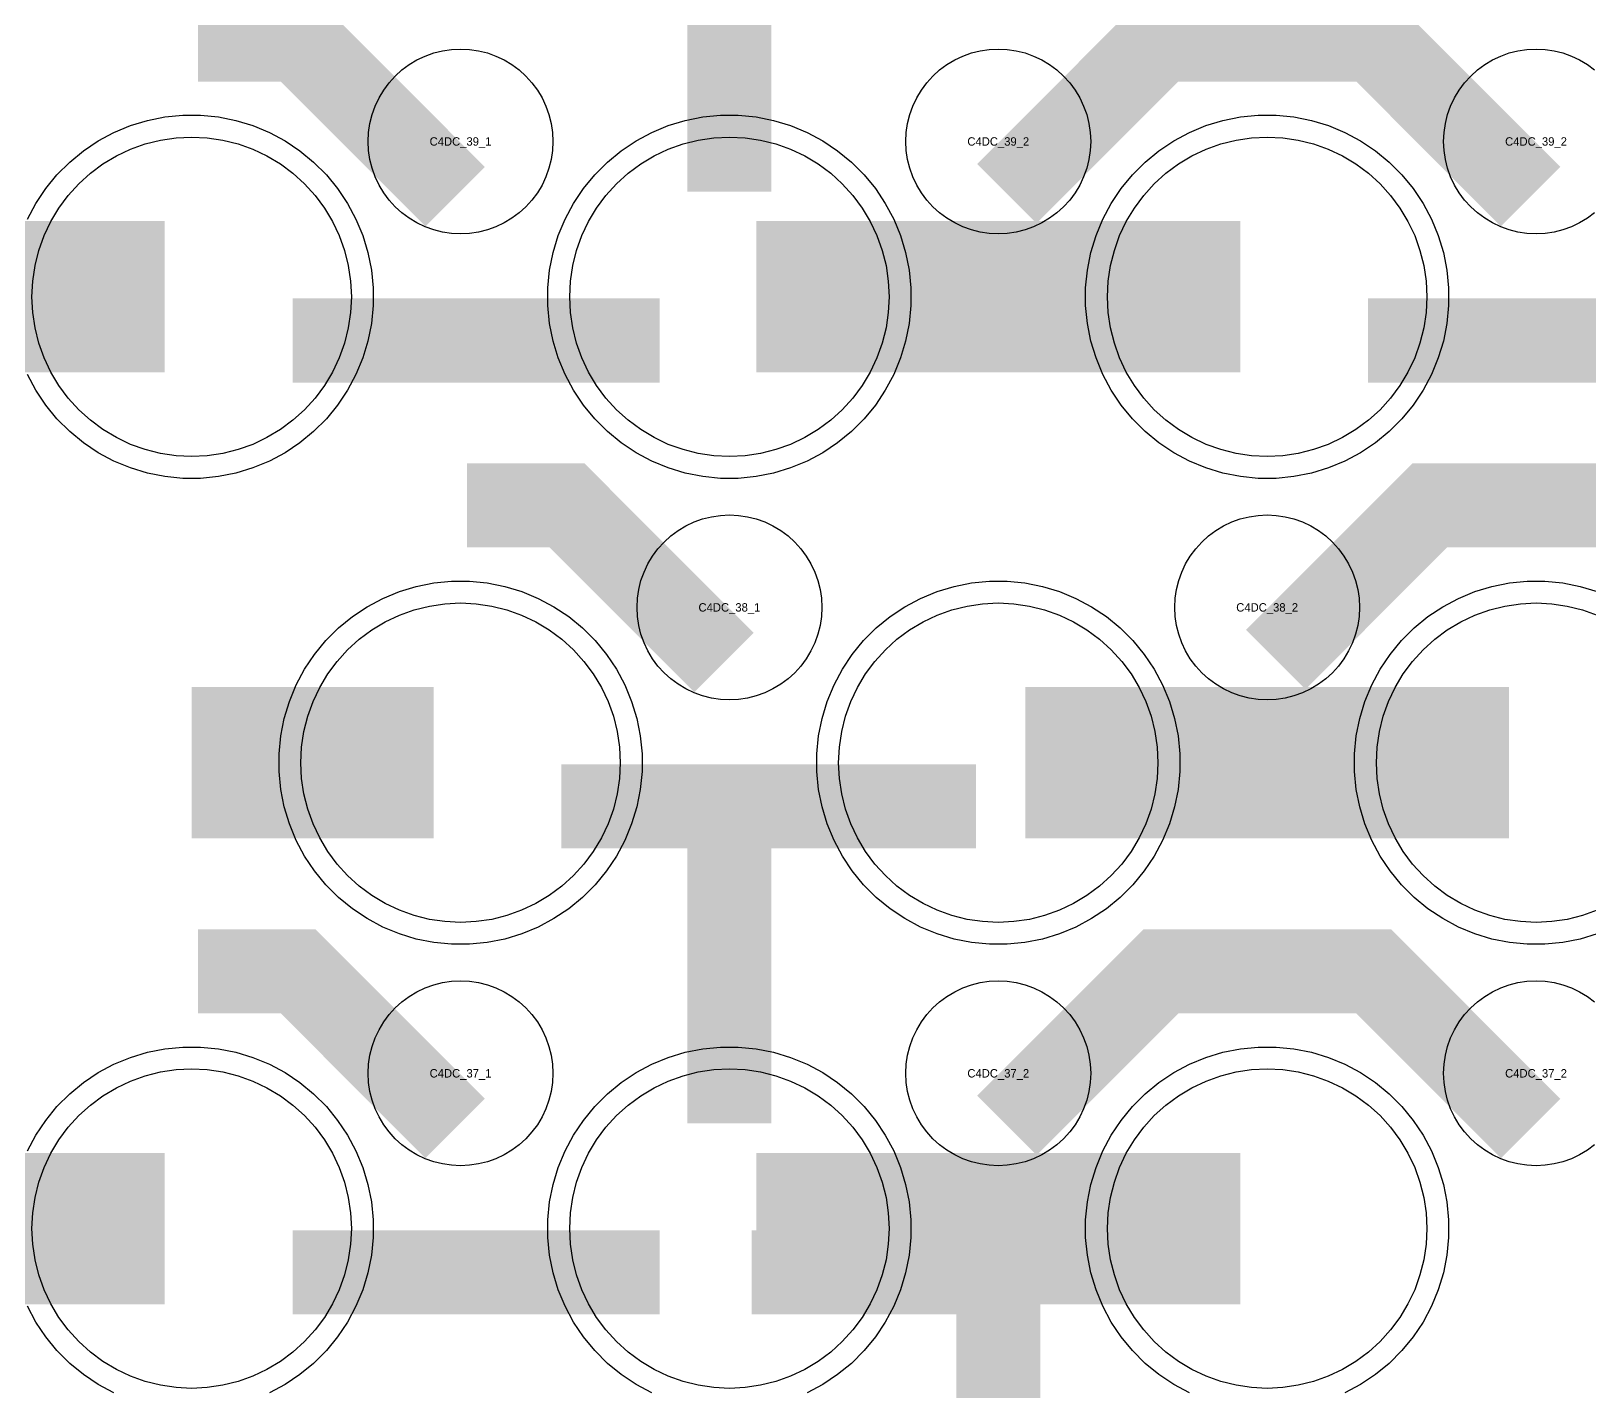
# Model space of a CAD drawing. Extents: x -11880 to 11880, y -14992 to 14992.
# Drawn here: x -11647.8 to -11184, y -9761.2 to -9356.6 of the extents above; entities that cross this region are included whole.
import ezdxf
from ezdxf.enums import TextEntityAlignment as Align

# ---------------------------------------------------------------- set-up
doc = ezdxf.new("R2010")
doc.units = 0
doc.header["$MEASUREMENT"] = 0
for name, color, linetype in [('GDS_775_DT_237', 138, 'CONTINUOUS'), ('RDL1_FS', 34, 'CONTINUOUS'), ('RDL_BS', 160, 'CONTINUOUS')]:
    doc.layers.add(name, color=color, linetype=linetype)

msp = doc.modelspace()

# ---------------------------------------------------------------- linework, layer by layer
at = {"layer": 'RDL1_FS'}
for points in [[(-11600, -9483.074), (-11604.657, -9482.845), (-11609.268, -9482.161), (-11613.791, -9481.029), (-11618.181, -9479.457), (-11622.395, -9477.465), (-11626.395, -9475.067), (-11630.14, -9472.289), (-11633.594, -9469.159), (-11636.724, -9465.705), (-11639.502, -9461.96), (-11641.9, -9457.96), (-11643.892, -9453.746), (-11645.464, -9449.356), (-11646.596, -9444.833), (-11647.28, -9440.222), (-11647.509, -9435.565), (-11647.28, -9430.908), (-11646.596, -9426.297), (-11645.464, -9421.774), (-11643.892, -9417.384), (-11641.9, -9413.17), (-11639.502, -9409.17), (-11636.724, -9405.425), (-11633.594, -9401.971), (-11630.14, -9398.841), (-11626.395, -9396.063), (-11622.395, -9393.665), (-11618.181, -9391.673), (-11613.791, -9390.101), (-11609.268, -9388.969), (-11604.657, -9388.285), (-11600, -9388.056), (-11595.343, -9388.285), (-11590.732, -9388.969), (-11586.209, -9390.101), (-11581.819, -9391.673), (-11577.605, -9393.665), (-11573.605, -9396.063), (-11569.86, -9398.841), (-11566.406, -9401.971), (-11563.276, -9405.425), (-11560.498, -9409.17), (-11558.1, -9413.17), (-11556.108, -9417.384), (-11554.536, -9421.774), (-11553.404, -9426.297), (-11552.72, -9430.908), (-11552.491, -9435.565), (-11552.72, -9440.222), (-11553.404, -9444.833), (-11554.536, -9449.356), (-11556.108, -9453.746), (-11558.1, -9457.96), (-11560.498, -9461.96), (-11563.276, -9465.705), (-11566.406, -9469.159), (-11569.86, -9472.289), (-11573.605, -9475.067), (-11577.605, -9477.465), (-11581.819, -9479.457), (-11586.209, -9481.029), (-11590.732, -9482.161), (-11595.343, -9482.845)], [(-11440, -9483.074), (-11444.657, -9482.845), (-11449.268, -9482.161), (-11453.791, -9481.029), (-11458.181, -9479.457), (-11462.395, -9477.465), (-11466.395, -9475.067), (-11470.14, -9472.289), (-11473.594, -9469.159), (-11476.724, -9465.705), (-11479.502, -9461.96), (-11481.9, -9457.96), (-11483.892, -9453.746), (-11485.464, -9449.356), (-11486.596, -9444.833), (-11487.28, -9440.222), (-11487.509, -9435.565), (-11487.28, -9430.908), (-11486.596, -9426.297), (-11485.464, -9421.774), (-11483.892, -9417.384), (-11481.9, -9413.17), (-11479.502, -9409.17), (-11476.724, -9405.425), (-11473.594, -9401.971), (-11470.14, -9398.841), (-11466.395, -9396.063), (-11462.395, -9393.665), (-11458.181, -9391.673), (-11453.791, -9390.101), (-11449.268, -9388.969), (-11444.657, -9388.285), (-11440, -9388.056), (-11435.343, -9388.285), (-11430.732, -9388.969), (-11426.209, -9390.101), (-11421.819, -9391.673), (-11417.605, -9393.665), (-11413.605, -9396.063), (-11409.86, -9398.841), (-11406.406, -9401.971), (-11403.276, -9405.425), (-11400.498, -9409.17), (-11398.1, -9413.17), (-11396.108, -9417.384), (-11394.536, -9421.774), (-11393.404, -9426.297), (-11392.72, -9430.908), (-11392.491, -9435.565), (-11392.72, -9440.222), (-11393.404, -9444.833), (-11394.536, -9449.356), (-11396.108, -9453.746), (-11398.1, -9457.96), (-11400.498, -9461.96), (-11403.276, -9465.705), (-11406.406, -9469.159), (-11409.86, -9472.289), (-11413.605, -9475.067), (-11417.605, -9477.465), (-11421.819, -9479.457), (-11426.209, -9481.029), (-11430.732, -9482.161), (-11435.343, -9482.845)], [(-11280, -9483.074), (-11284.657, -9482.845), (-11289.268, -9482.161), (-11293.791, -9481.029), (-11298.181, -9479.457), (-11302.395, -9477.465), (-11306.395, -9475.067), (-11310.14, -9472.289), (-11313.594, -9469.159), (-11316.724, -9465.705), (-11319.502, -9461.96), (-11321.9, -9457.96), (-11323.892, -9453.746), (-11325.464, -9449.356), (-11326.596, -9444.833), (-11327.28, -9440.222), (-11327.509, -9435.565), (-11327.28, -9430.908), (-11326.596, -9426.297), (-11325.464, -9421.774), (-11323.892, -9417.384), (-11321.9, -9413.17), (-11319.502, -9409.17), (-11316.724, -9405.425), (-11313.594, -9401.971), (-11310.14, -9398.841), (-11306.395, -9396.063), (-11302.395, -9393.665), (-11298.181, -9391.673), (-11293.791, -9390.101), (-11289.268, -9388.969), (-11284.657, -9388.285), (-11280, -9388.056), (-11275.343, -9388.285), (-11270.732, -9388.969), (-11266.209, -9390.101), (-11261.819, -9391.673), (-11257.605, -9393.665), (-11253.605, -9396.063), (-11249.86, -9398.841), (-11246.406, -9401.971), (-11243.276, -9405.425), (-11240.498, -9409.17), (-11238.1, -9413.17), (-11236.108, -9417.384), (-11234.536, -9421.774), (-11233.404, -9426.297), (-11232.72, -9430.908), (-11232.491, -9435.565), (-11232.72, -9440.222), (-11233.404, -9444.833), (-11234.536, -9449.356), (-11236.108, -9453.746), (-11238.1, -9457.96), (-11240.498, -9461.96), (-11243.276, -9465.705), (-11246.406, -9469.159), (-11249.86, -9472.289), (-11253.605, -9475.067), (-11257.605, -9477.465), (-11261.819, -9479.457), (-11266.209, -9481.029), (-11270.732, -9482.161), (-11275.343, -9482.845)], [(-11520, -9621.639), (-11524.657, -9621.41), (-11529.268, -9620.726), (-11533.791, -9619.594), (-11538.181, -9618.022), (-11542.395, -9616.03), (-11546.395, -9613.632), (-11550.14, -9610.854), (-11553.594, -9607.724), (-11556.724, -9604.27), (-11559.502, -9600.525), (-11561.9, -9596.525), (-11563.892, -9592.311), (-11565.464, -9587.921), (-11566.596, -9583.398), (-11567.28, -9578.787), (-11567.509, -9574.13), (-11567.28, -9569.473), (-11566.596, -9564.862), (-11565.464, -9560.339), (-11563.892, -9555.949), (-11561.9, -9551.735), (-11559.502, -9547.735), (-11556.724, -9543.99), (-11553.594, -9540.536), (-11550.14, -9537.406), (-11546.395, -9534.628), (-11542.395, -9532.23), (-11538.181, -9530.238), (-11533.791, -9528.666), (-11529.268, -9527.534), (-11524.657, -9526.85), (-11520, -9526.621), (-11515.343, -9526.85), (-11510.732, -9527.534), (-11506.209, -9528.666), (-11501.819, -9530.238), (-11497.605, -9532.23), (-11493.605, -9534.628), (-11489.86, -9537.406), (-11486.406, -9540.536), (-11483.276, -9543.99), (-11480.498, -9547.735), (-11478.1, -9551.735), (-11476.108, -9555.949), (-11474.536, -9560.339), (-11473.404, -9564.862), (-11472.72, -9569.473), (-11472.491, -9574.13), (-11472.72, -9578.787), (-11473.404, -9583.398), (-11474.536, -9587.921), (-11476.108, -9592.311), (-11478.1, -9596.525), (-11480.498, -9600.525), (-11483.276, -9604.27), (-11486.406, -9607.724), (-11489.86, -9610.854), (-11493.605, -9613.632), (-11497.605, -9616.03), (-11501.819, -9618.022), (-11506.209, -9619.594), (-11510.732, -9620.726), (-11515.343, -9621.41)], [(-11360, -9621.639), (-11364.657, -9621.41), (-11369.268, -9620.726), (-11373.791, -9619.594), (-11378.181, -9618.022), (-11382.395, -9616.03), (-11386.395, -9613.632), (-11390.14, -9610.854), (-11393.594, -9607.724), (-11396.724, -9604.27), (-11399.502, -9600.525), (-11401.9, -9596.525), (-11403.892, -9592.311), (-11405.464, -9587.921), (-11406.596, -9583.398), (-11407.28, -9578.787), (-11407.509, -9574.13), (-11407.28, -9569.473), (-11406.596, -9564.862), (-11405.464, -9560.339), (-11403.892, -9555.949), (-11401.9, -9551.735), (-11399.502, -9547.735), (-11396.724, -9543.99), (-11393.594, -9540.536), (-11390.14, -9537.406), (-11386.395, -9534.628), (-11382.395, -9532.23), (-11378.181, -9530.238), (-11373.791, -9528.666), (-11369.268, -9527.534), (-11364.657, -9526.85), (-11360, -9526.621), (-11355.343, -9526.85), (-11350.732, -9527.534), (-11346.209, -9528.666), (-11341.819, -9530.238), (-11337.605, -9532.23), (-11333.605, -9534.628), (-11329.86, -9537.406), (-11326.406, -9540.536), (-11323.276, -9543.99), (-11320.498, -9547.735), (-11318.1, -9551.735), (-11316.108, -9555.949), (-11314.536, -9560.339), (-11313.404, -9564.862), (-11312.72, -9569.473), (-11312.491, -9574.13), (-11312.72, -9578.787), (-11313.404, -9583.398), (-11314.536, -9587.921), (-11316.108, -9592.311), (-11318.1, -9596.525), (-11320.498, -9600.525), (-11323.276, -9604.27), (-11326.406, -9607.724), (-11329.86, -9610.854), (-11333.605, -9613.632), (-11337.605, -9616.03), (-11341.819, -9618.022), (-11346.209, -9619.594), (-11350.732, -9620.726), (-11355.343, -9621.41)], [(-11600, -9760.204), (-11604.657, -9759.975), (-11609.268, -9759.291), (-11613.791, -9758.159), (-11618.181, -9756.587), (-11622.395, -9754.595), (-11626.395, -9752.197), (-11630.14, -9749.419), (-11633.594, -9746.289), (-11636.724, -9742.835), (-11639.502, -9739.09), (-11641.9, -9735.09), (-11643.892, -9730.876), (-11645.464, -9726.486), (-11646.596, -9721.963), (-11647.28, -9717.352), (-11647.509, -9712.695), (-11647.28, -9708.038), (-11646.596, -9703.427), (-11645.464, -9698.904), (-11643.892, -9694.514), (-11641.9, -9690.3), (-11639.502, -9686.3), (-11636.724, -9682.555), (-11633.594, -9679.101), (-11630.14, -9675.971), (-11626.395, -9673.193), (-11622.395, -9670.795), (-11618.181, -9668.803), (-11613.791, -9667.231), (-11609.268, -9666.099), (-11604.657, -9665.415), (-11600, -9665.186), (-11595.343, -9665.415), (-11590.732, -9666.099), (-11586.209, -9667.231), (-11581.819, -9668.803), (-11577.605, -9670.795), (-11573.605, -9673.193), (-11569.86, -9675.971), (-11566.406, -9679.101), (-11563.276, -9682.555), (-11560.498, -9686.3), (-11558.1, -9690.3), (-11556.108, -9694.514), (-11554.536, -9698.904), (-11553.404, -9703.427), (-11552.72, -9708.038), (-11552.491, -9712.695), (-11552.72, -9717.352), (-11553.404, -9721.963), (-11554.536, -9726.486), (-11556.108, -9730.876), (-11558.1, -9735.09), (-11560.498, -9739.09), (-11563.276, -9742.835), (-11566.406, -9746.289), (-11569.86, -9749.419), (-11573.605, -9752.197), (-11577.605, -9754.595), (-11581.819, -9756.587), (-11586.209, -9758.159), (-11590.732, -9759.291), (-11595.343, -9759.975)], [(-11440, -9760.204), (-11444.657, -9759.975), (-11449.268, -9759.291), (-11453.791, -9758.159), (-11458.181, -9756.587), (-11462.395, -9754.595), (-11466.395, -9752.197), (-11470.14, -9749.419), (-11473.594, -9746.289), (-11476.724, -9742.835), (-11479.502, -9739.09), (-11481.9, -9735.09), (-11483.892, -9730.876), (-11485.464, -9726.486), (-11486.596, -9721.963), (-11487.28, -9717.352), (-11487.509, -9712.695), (-11487.28, -9708.038), (-11486.596, -9703.427), (-11485.464, -9698.904), (-11483.892, -9694.514), (-11481.9, -9690.3), (-11479.502, -9686.3), (-11476.724, -9682.555), (-11473.594, -9679.101), (-11470.14, -9675.971), (-11466.395, -9673.193), (-11462.395, -9670.795), (-11458.181, -9668.803), (-11453.791, -9667.231), (-11449.268, -9666.099), (-11444.657, -9665.415), (-11440, -9665.186), (-11435.343, -9665.415), (-11430.732, -9666.099), (-11426.209, -9667.231), (-11421.819, -9668.803), (-11417.605, -9670.795), (-11413.605, -9673.193), (-11409.86, -9675.971), (-11406.406, -9679.101), (-11403.276, -9682.555), (-11400.498, -9686.3), (-11398.1, -9690.3), (-11396.108, -9694.514), (-11394.536, -9698.904), (-11393.404, -9703.427), (-11392.72, -9708.038), (-11392.491, -9712.695), (-11392.72, -9717.352), (-11393.404, -9721.963), (-11394.536, -9726.486), (-11396.108, -9730.876), (-11398.1, -9735.09), (-11400.498, -9739.09), (-11403.276, -9742.835), (-11406.406, -9746.289), (-11409.86, -9749.419), (-11413.605, -9752.197), (-11417.605, -9754.595), (-11421.819, -9756.587), (-11426.209, -9758.159), (-11430.732, -9759.291), (-11435.343, -9759.975)], [(-11280, -9760.204), (-11284.657, -9759.975), (-11289.268, -9759.291), (-11293.791, -9758.159), (-11298.181, -9756.587), (-11302.395, -9754.595), (-11306.395, -9752.197), (-11310.14, -9749.419), (-11313.594, -9746.289), (-11316.724, -9742.835), (-11319.502, -9739.09), (-11321.9, -9735.09), (-11323.892, -9730.876), (-11325.464, -9726.486), (-11326.596, -9721.963), (-11327.28, -9717.352), (-11327.509, -9712.695), (-11327.28, -9708.038), (-11326.596, -9703.427), (-11325.464, -9698.904), (-11323.892, -9694.514), (-11321.9, -9690.3), (-11319.502, -9686.3), (-11316.724, -9682.555), (-11313.594, -9679.101), (-11310.14, -9675.971), (-11306.395, -9673.193), (-11302.395, -9670.795), (-11298.181, -9668.803), (-11293.791, -9667.231), (-11289.268, -9666.099), (-11284.657, -9665.415), (-11280, -9665.186), (-11275.343, -9665.415), (-11270.732, -9666.099), (-11266.209, -9667.231), (-11261.819, -9668.803), (-11257.605, -9670.795), (-11253.605, -9673.193), (-11249.86, -9675.971), (-11246.406, -9679.101), (-11243.276, -9682.555), (-11240.498, -9686.3), (-11238.1, -9690.3), (-11236.108, -9694.514), (-11234.536, -9698.904), (-11233.404, -9703.427), (-11232.72, -9708.038), (-11232.491, -9712.695), (-11232.72, -9717.352), (-11233.404, -9721.963), (-11234.536, -9726.486), (-11236.108, -9730.876), (-11238.1, -9735.09), (-11240.498, -9739.09), (-11243.276, -9742.835), (-11246.406, -9746.289), (-11249.86, -9749.419), (-11253.605, -9752.197), (-11257.605, -9754.595), (-11261.819, -9756.587), (-11266.209, -9758.159), (-11270.732, -9759.291), (-11275.343, -9759.975)]]:
    msp.add_lwpolyline(points, close=True, dxfattribs=at)
for points in [[(-11679.998, -9435.565, 45, 45, 0), (-11607.998, -9435.565, 45, 45, 0)], [(-11431.998, -9435.565, 45, 45, 0), (-11359.998, -9435.565, 45, 45, 0)], [(-11359.998, -9435.565, 45, 45, 0), (-11287.998, -9435.565, 45, 45, 0)], [(-11599.998, -9574.13, 45, 45, 0), (-11527.998, -9574.13, 45, 45, 0)], [(-11351.998, -9574.13, 45, 45, 0), (-11279.998, -9574.13, 45, 45, 0)], [(-11279.998, -9574.13, 45, 45, 0), (-11207.998, -9574.13, 45, 45, 0)], [(-11679.998, -9712.695, 45, 45, 0), (-11607.998, -9712.695, 45, 45, 0)], [(-11431.998, -9712.695, 45, 45, 0), (-11359.998, -9712.695, 45, 45, 0)], [(-11359.998, -9712.695, 45, 45, 0), (-11287.998, -9712.695, 45, 45, 0)]]:
    msp.add_lwpolyline(points, format="xyseb", dxfattribs=at)
msp.add_lwpolyline([(-11181.819, -9618.022), (-11186.209, -9619.594), (-11190.732, -9620.726), (-11195.343, -9621.41), (-11200, -9621.639), (-11204.657, -9621.41), (-11209.268, -9620.726), (-11213.791, -9619.594), (-11218.181, -9618.022), (-11222.395, -9616.03), (-11226.395, -9613.632), (-11230.14, -9610.854), (-11233.594, -9607.724), (-11236.724, -9604.27), (-11239.502, -9600.525), (-11241.9, -9596.525), (-11243.892, -9592.311), (-11245.464, -9587.921), (-11246.596, -9583.398), (-11247.28, -9578.787), (-11247.509, -9574.13), (-11247.28, -9569.473), (-11246.596, -9564.862), (-11245.464, -9560.339), (-11243.892, -9555.949), (-11241.9, -9551.735), (-11239.502, -9547.735), (-11236.724, -9543.99), (-11233.594, -9540.536), (-11230.14, -9537.406), (-11226.395, -9534.628), (-11222.395, -9532.23), (-11218.181, -9530.238), (-11213.791, -9528.666), (-11209.268, -9527.534), (-11204.657, -9526.85), (-11200, -9526.621), (-11195.343, -9526.85), (-11190.732, -9527.534), (-11186.209, -9528.666), (-11181.819, -9530.238)], dxfattribs=at)
at = {"layer": 'RDL_BS'}
for points in [[(-11440, -9404.3, 25, 25, 0), (-11440, -9297.523, 25, 25, 0)], [(-11440, -9404.3, 25, 25, 0), (-11440, -9297.523, 25, 25, 0)], [(-11521.599, -9405.778, 25, 25, 0), (-11568.313, -9359.064, 25, 25, 0), (-11598.071, -9359.064, 25, 25, 0)], [(-11357.438, -9404.879, 25, 25, 0), (-11311.623, -9359.064, 25, 25, 0), (-11278.07, -9359.064, 25, 25, 0)], [(-11201.599, -9405.778, 25, 25, 0), (-11248.313, -9359.064, 25, 25, 0), (-11278.071, -9359.064, 25, 25, 0)], [(-11569.984, -9448.578, 25, 25, 0), (-11460.719, -9448.578, 25, 25, 0)], [(-11249.984, -9448.578, 25, 25, 0), (-11140.719, -9448.578, 25, 25, 0)], [(-11441.599, -9544.343, 25, 25, 0), (-11488.313, -9497.629, 25, 25, 0), (-11518.071, -9497.629, 25, 25, 0)], [(-11277.438, -9543.444, 25, 25, 0), (-11231.623, -9497.629, 25, 25, 0), (-11198.07, -9497.629, 25, 25, 0)], [(-11121.599, -9544.343, 25, 25, 0), (-11168.313, -9497.629, 25, 25, 0), (-11198.071, -9497.629, 25, 25, 0)], [(-11440, -9681.425, 25, 25, 0), (-11440, -9574.648, 25, 25, 0)], [(-11440, -9681.425, 25, 25, 0), (-11440, -9574.648, 25, 25, 0)], [(-11489.984, -9587.143, 25, 25, 0), (-11380.719, -9587.143, 25, 25, 0)], [(-11452.5, -9587.148, 25, 25, 0), (-11387.833, -9587.148, 25, 25, 0)], [(-11452.5, -9587.148, 25, 25, 0), (-11366.667, -9587.148, 25, 25, 0)], [(-11521.599, -9682.908, 25, 25, 0), (-11568.313, -9636.194, 25, 25, 0), (-11598.071, -9636.194, 25, 25, 0)], [(-11357.438, -9682.009, 25, 25, 0), (-11311.623, -9636.194, 25, 25, 0), (-11278.07, -9636.194, 25, 25, 0)], [(-11201.599, -9682.908, 25, 25, 0), (-11248.313, -9636.194, 25, 25, 0), (-11278.071, -9636.194, 25, 25, 0)], [(-11360, -9819.99, 25, 25, 0), (-11360, -9713.213, 25, 25, 0)], [(-11360, -9819.99, 25, 25, 0), (-11360, -9713.213, 25, 25, 0)], [(-11569.984, -9725.708, 25, 25, 0), (-11460.719, -9725.708, 25, 25, 0)], [(-11347.5, -9725.713, 25, 25, 0), (-11433.333, -9725.713, 25, 25, 0)], [(-11347.5, -9725.713, 25, 25, 0), (-11412.167, -9725.713, 25, 25, 0)]]:
    msp.add_lwpolyline(points, format="xyseb", dxfattribs=at)
for points in [[(-11520, -9416.871), (-11522.693, -9416.739), (-11525.365, -9416.343), (-11527.984, -9415.686), (-11530.519, -9414.779), (-11532.956, -9413.627), (-11535.28, -9412.234), (-11537.443, -9410.631), (-11539.442, -9408.819), (-11541.254, -9406.82), (-11542.857, -9404.657), (-11544.25, -9402.333), (-11545.402, -9399.896), (-11546.309, -9397.361), (-11546.966, -9394.742), (-11547.362, -9392.07), (-11547.494, -9389.377), (-11547.362, -9386.684), (-11546.966, -9384.012), (-11546.309, -9381.393), (-11545.402, -9378.858), (-11544.25, -9376.421), (-11542.857, -9374.097), (-11541.254, -9371.934), (-11539.442, -9369.935), (-11537.443, -9368.123), (-11535.28, -9366.52), (-11532.956, -9365.127), (-11530.519, -9363.975), (-11527.984, -9363.068), (-11525.365, -9362.411), (-11522.693, -9362.015), (-11520, -9361.883), (-11517.307, -9362.015), (-11514.635, -9362.411), (-11512.016, -9363.068), (-11509.481, -9363.975), (-11507.044, -9365.127), (-11504.72, -9366.52), (-11502.557, -9368.123), (-11500.558, -9369.935), (-11498.746, -9371.934), (-11497.143, -9374.097), (-11495.75, -9376.421), (-11494.598, -9378.858), (-11493.691, -9381.393), (-11493.034, -9384.012), (-11492.638, -9386.684), (-11492.506, -9389.377), (-11492.638, -9392.07), (-11493.034, -9394.742), (-11493.691, -9397.361), (-11494.598, -9399.896), (-11495.75, -9402.333), (-11497.143, -9404.657), (-11498.746, -9406.82), (-11500.558, -9408.819), (-11502.557, -9410.631), (-11504.72, -9412.234), (-11507.044, -9413.627), (-11509.481, -9414.779), (-11512.016, -9415.686), (-11514.635, -9416.343), (-11517.307, -9416.739)], [(-11360, -9416.871), (-11362.693, -9416.739), (-11365.365, -9416.343), (-11367.984, -9415.686), (-11370.519, -9414.779), (-11372.956, -9413.627), (-11375.28, -9412.234), (-11377.443, -9410.631), (-11379.442, -9408.819), (-11381.254, -9406.82), (-11382.857, -9404.657), (-11384.25, -9402.333), (-11385.402, -9399.896), (-11386.309, -9397.361), (-11386.966, -9394.742), (-11387.362, -9392.07), (-11387.494, -9389.377), (-11387.362, -9386.684), (-11386.966, -9384.012), (-11386.309, -9381.393), (-11385.402, -9378.858), (-11384.25, -9376.421), (-11382.857, -9374.097), (-11381.254, -9371.934), (-11379.442, -9369.935), (-11377.443, -9368.123), (-11375.28, -9366.52), (-11372.956, -9365.127), (-11370.519, -9363.975), (-11367.984, -9363.068), (-11365.365, -9362.411), (-11362.693, -9362.015), (-11360, -9361.883), (-11357.307, -9362.015), (-11354.635, -9362.411), (-11352.016, -9363.068), (-11349.481, -9363.975), (-11347.044, -9365.127), (-11344.72, -9366.52), (-11342.557, -9368.123), (-11340.558, -9369.935), (-11338.746, -9371.934), (-11337.143, -9374.097), (-11335.75, -9376.421), (-11334.598, -9378.858), (-11333.691, -9381.393), (-11333.034, -9384.012), (-11332.638, -9386.684), (-11332.506, -9389.377), (-11332.638, -9392.07), (-11333.034, -9394.742), (-11333.691, -9397.361), (-11334.598, -9399.896), (-11335.75, -9402.333), (-11337.143, -9404.657), (-11338.746, -9406.82), (-11340.558, -9408.819), (-11342.557, -9410.631), (-11344.72, -9412.234), (-11347.044, -9413.627), (-11349.481, -9414.779), (-11352.016, -9415.686), (-11354.635, -9416.343), (-11357.307, -9416.739)], [(-11442.644, -9489.565), (-11447.938, -9489.048), (-11453.165, -9488.002), (-11458.205, -9486.471), (-11463.115, -9484.44), (-11467.777, -9481.948), (-11472.191, -9479.001), (-11476.292, -9475.639), (-11480.074, -9471.857), (-11483.436, -9467.756), (-11486.383, -9463.342), (-11488.875, -9458.68), (-11490.906, -9453.77), (-11492.437, -9448.73), (-11493.483, -9443.503), (-11494, -9438.209), (-11494, -9432.921), (-11493.483, -9427.627), (-11492.437, -9422.4), (-11490.906, -9417.36), (-11488.875, -9412.45), (-11486.383, -9407.788), (-11483.436, -9403.374), (-11480.074, -9399.273), (-11476.292, -9395.491), (-11472.191, -9392.129), (-11467.777, -9389.182), (-11463.115, -9386.69), (-11458.205, -9384.659), (-11453.165, -9383.128), (-11447.938, -9382.082), (-11442.644, -9381.565), (-11437.356, -9381.565), (-11432.062, -9382.082), (-11426.835, -9383.128), (-11421.795, -9384.659), (-11416.885, -9386.69), (-11412.223, -9389.182), (-11407.809, -9392.129), (-11403.708, -9395.491), (-11399.926, -9399.273), (-11396.564, -9403.374), (-11393.617, -9407.788), (-11391.125, -9412.45), (-11389.094, -9417.36), (-11387.563, -9422.4), (-11386.517, -9427.627), (-11386, -9432.921), (-11386, -9438.209), (-11386.517, -9443.503), (-11387.563, -9448.73), (-11389.094, -9453.77), (-11391.125, -9458.68), (-11393.617, -9463.342), (-11396.564, -9467.756), (-11399.926, -9471.857), (-11403.708, -9475.639), (-11407.809, -9479.001), (-11412.223, -9481.948), (-11416.885, -9484.44), (-11421.795, -9486.471), (-11426.835, -9488.002), (-11432.062, -9489.048), (-11437.356, -9489.565)], [(-11282.644, -9489.565), (-11287.938, -9489.048), (-11293.165, -9488.002), (-11298.205, -9486.471), (-11303.115, -9484.44), (-11307.777, -9481.948), (-11312.191, -9479.001), (-11316.292, -9475.639), (-11320.074, -9471.857), (-11323.436, -9467.756), (-11326.383, -9463.342), (-11328.875, -9458.68), (-11330.906, -9453.77), (-11332.437, -9448.73), (-11333.483, -9443.503), (-11334, -9438.209), (-11334, -9432.921), (-11333.483, -9427.627), (-11332.437, -9422.4), (-11330.906, -9417.36), (-11328.875, -9412.45), (-11326.383, -9407.788), (-11323.436, -9403.374), (-11320.074, -9399.273), (-11316.292, -9395.491), (-11312.191, -9392.129), (-11307.777, -9389.182), (-11303.115, -9386.69), (-11298.205, -9384.659), (-11293.165, -9383.128), (-11287.938, -9382.082), (-11282.644, -9381.565), (-11277.356, -9381.565), (-11272.062, -9382.082), (-11266.835, -9383.128), (-11261.795, -9384.659), (-11256.885, -9386.69), (-11252.223, -9389.182), (-11247.809, -9392.129), (-11243.708, -9395.491), (-11239.926, -9399.273), (-11236.564, -9403.374), (-11233.617, -9407.788), (-11231.125, -9412.45), (-11229.094, -9417.36), (-11227.563, -9422.4), (-11226.517, -9427.627), (-11226, -9432.921), (-11226, -9438.209), (-11226.517, -9443.503), (-11227.563, -9448.73), (-11229.094, -9453.77), (-11231.125, -9458.68), (-11233.617, -9463.342), (-11236.564, -9467.756), (-11239.926, -9471.857), (-11243.708, -9475.639), (-11247.809, -9479.001), (-11252.223, -9481.948), (-11256.885, -9484.44), (-11261.795, -9486.471), (-11266.835, -9488.002), (-11272.062, -9489.048), (-11277.356, -9489.565)], [(-11440, -9555.436), (-11442.693, -9555.304), (-11445.365, -9554.908), (-11447.984, -9554.251), (-11450.519, -9553.344), (-11452.956, -9552.192), (-11455.28, -9550.799), (-11457.443, -9549.196), (-11459.442, -9547.384), (-11461.254, -9545.385), (-11462.857, -9543.222), (-11464.25, -9540.898), (-11465.402, -9538.461), (-11466.309, -9535.926), (-11466.966, -9533.307), (-11467.362, -9530.635), (-11467.494, -9527.942), (-11467.362, -9525.249), (-11466.966, -9522.577), (-11466.309, -9519.958), (-11465.402, -9517.423), (-11464.25, -9514.986), (-11462.857, -9512.662), (-11461.254, -9510.499), (-11459.442, -9508.5), (-11457.443, -9506.688), (-11455.28, -9505.085), (-11452.956, -9503.692), (-11450.519, -9502.54), (-11447.984, -9501.633), (-11445.365, -9500.976), (-11442.693, -9500.58), (-11440, -9500.448), (-11437.307, -9500.58), (-11434.635, -9500.976), (-11432.016, -9501.633), (-11429.481, -9502.54), (-11427.044, -9503.692), (-11424.72, -9505.085), (-11422.557, -9506.688), (-11420.558, -9508.5), (-11418.746, -9510.499), (-11417.143, -9512.662), (-11415.75, -9514.986), (-11414.598, -9517.423), (-11413.691, -9519.958), (-11413.034, -9522.577), (-11412.638, -9525.249), (-11412.506, -9527.942), (-11412.638, -9530.635), (-11413.034, -9533.307), (-11413.691, -9535.926), (-11414.598, -9538.461), (-11415.75, -9540.898), (-11417.143, -9543.222), (-11418.746, -9545.385), (-11420.558, -9547.384), (-11422.557, -9549.196), (-11424.72, -9550.799), (-11427.044, -9552.192), (-11429.481, -9553.344), (-11432.016, -9554.251), (-11434.635, -9554.908), (-11437.307, -9555.304)], [(-11280, -9555.436), (-11282.693, -9555.304), (-11285.365, -9554.908), (-11287.984, -9554.251), (-11290.519, -9553.344), (-11292.956, -9552.192), (-11295.28, -9550.799), (-11297.443, -9549.196), (-11299.442, -9547.384), (-11301.254, -9545.385), (-11302.857, -9543.222), (-11304.25, -9540.898), (-11305.402, -9538.461), (-11306.309, -9535.926), (-11306.966, -9533.307), (-11307.362, -9530.635), (-11307.494, -9527.942), (-11307.362, -9525.249), (-11306.966, -9522.577), (-11306.309, -9519.958), (-11305.402, -9517.423), (-11304.25, -9514.986), (-11302.857, -9512.662), (-11301.254, -9510.499), (-11299.442, -9508.5), (-11297.443, -9506.688), (-11295.28, -9505.085), (-11292.956, -9503.692), (-11290.519, -9502.54), (-11287.984, -9501.633), (-11285.365, -9500.976), (-11282.693, -9500.58), (-11280, -9500.448), (-11277.307, -9500.58), (-11274.635, -9500.976), (-11272.016, -9501.633), (-11269.481, -9502.54), (-11267.044, -9503.692), (-11264.72, -9505.085), (-11262.557, -9506.688), (-11260.558, -9508.5), (-11258.746, -9510.499), (-11257.143, -9512.662), (-11255.75, -9514.986), (-11254.598, -9517.423), (-11253.691, -9519.958), (-11253.034, -9522.577), (-11252.638, -9525.249), (-11252.506, -9527.942), (-11252.638, -9530.635), (-11253.034, -9533.307), (-11253.691, -9535.926), (-11254.598, -9538.461), (-11255.75, -9540.898), (-11257.143, -9543.222), (-11258.746, -9545.385), (-11260.558, -9547.384), (-11262.557, -9549.196), (-11264.72, -9550.799), (-11267.044, -9552.192), (-11269.481, -9553.344), (-11272.016, -9554.251), (-11274.635, -9554.908), (-11277.307, -9555.304)], [(-11522.644, -9628.13), (-11527.938, -9627.613), (-11533.165, -9626.567), (-11538.205, -9625.036), (-11543.115, -9623.005), (-11547.777, -9620.513), (-11552.191, -9617.566), (-11556.292, -9614.204), (-11560.074, -9610.422), (-11563.436, -9606.321), (-11566.383, -9601.907), (-11568.875, -9597.245), (-11570.906, -9592.335), (-11572.437, -9587.295), (-11573.483, -9582.068), (-11574, -9576.774), (-11574, -9571.486), (-11573.483, -9566.192), (-11572.437, -9560.965), (-11570.906, -9555.925), (-11568.875, -9551.015), (-11566.383, -9546.353), (-11563.436, -9541.939), (-11560.074, -9537.838), (-11556.292, -9534.056), (-11552.191, -9530.694), (-11547.777, -9527.747), (-11543.115, -9525.255), (-11538.205, -9523.224), (-11533.165, -9521.693), (-11527.938, -9520.647), (-11522.644, -9520.13), (-11517.356, -9520.13), (-11512.062, -9520.647), (-11506.835, -9521.693), (-11501.795, -9523.224), (-11496.885, -9525.255), (-11492.223, -9527.747), (-11487.809, -9530.694), (-11483.708, -9534.056), (-11479.926, -9537.838), (-11476.564, -9541.939), (-11473.617, -9546.353), (-11471.125, -9551.015), (-11469.094, -9555.925), (-11467.563, -9560.965), (-11466.517, -9566.192), (-11466, -9571.486), (-11466, -9576.774), (-11466.517, -9582.068), (-11467.563, -9587.295), (-11469.094, -9592.335), (-11471.125, -9597.245), (-11473.617, -9601.907), (-11476.564, -9606.321), (-11479.926, -9610.422), (-11483.708, -9614.204), (-11487.809, -9617.566), (-11492.223, -9620.513), (-11496.885, -9623.005), (-11501.795, -9625.036), (-11506.835, -9626.567), (-11512.062, -9627.613), (-11517.356, -9628.13)], [(-11362.644, -9628.13), (-11367.938, -9627.613), (-11373.165, -9626.567), (-11378.205, -9625.036), (-11383.115, -9623.005), (-11387.777, -9620.513), (-11392.191, -9617.566), (-11396.292, -9614.204), (-11400.074, -9610.422), (-11403.436, -9606.321), (-11406.383, -9601.907), (-11408.875, -9597.245), (-11410.906, -9592.335), (-11412.437, -9587.295), (-11413.483, -9582.068), (-11414, -9576.774), (-11414, -9571.486), (-11413.483, -9566.192), (-11412.437, -9560.965), (-11410.906, -9555.925), (-11408.875, -9551.015), (-11406.383, -9546.353), (-11403.436, -9541.939), (-11400.074, -9537.838), (-11396.292, -9534.056), (-11392.191, -9530.694), (-11387.777, -9527.747), (-11383.115, -9525.255), (-11378.205, -9523.224), (-11373.165, -9521.693), (-11367.938, -9520.647), (-11362.644, -9520.13), (-11357.356, -9520.13), (-11352.062, -9520.647), (-11346.835, -9521.693), (-11341.795, -9523.224), (-11336.885, -9525.255), (-11332.223, -9527.747), (-11327.809, -9530.694), (-11323.708, -9534.056), (-11319.926, -9537.838), (-11316.564, -9541.939), (-11313.617, -9546.353), (-11311.125, -9551.015), (-11309.094, -9555.925), (-11307.563, -9560.965), (-11306.517, -9566.192), (-11306, -9571.486), (-11306, -9576.774), (-11306.517, -9582.068), (-11307.563, -9587.295), (-11309.094, -9592.335), (-11311.125, -9597.245), (-11313.617, -9601.907), (-11316.564, -9606.321), (-11319.926, -9610.422), (-11323.708, -9614.204), (-11327.809, -9617.566), (-11332.223, -9620.513), (-11336.885, -9623.005), (-11341.795, -9625.036), (-11346.835, -9626.567), (-11352.062, -9627.613), (-11357.356, -9628.13)], [(-11520, -9694.001), (-11522.693, -9693.869), (-11525.365, -9693.473), (-11527.984, -9692.816), (-11530.519, -9691.909), (-11532.956, -9690.757), (-11535.28, -9689.364), (-11537.443, -9687.761), (-11539.442, -9685.949), (-11541.254, -9683.95), (-11542.857, -9681.787), (-11544.25, -9679.463), (-11545.402, -9677.026), (-11546.309, -9674.491), (-11546.966, -9671.872), (-11547.362, -9669.2), (-11547.494, -9666.507), (-11547.362, -9663.814), (-11546.966, -9661.142), (-11546.309, -9658.523), (-11545.402, -9655.988), (-11544.25, -9653.551), (-11542.857, -9651.227), (-11541.254, -9649.064), (-11539.442, -9647.065), (-11537.443, -9645.253), (-11535.28, -9643.65), (-11532.956, -9642.257), (-11530.519, -9641.105), (-11527.984, -9640.198), (-11525.365, -9639.541), (-11522.693, -9639.145), (-11520, -9639.013), (-11517.307, -9639.145), (-11514.635, -9639.541), (-11512.016, -9640.198), (-11509.481, -9641.105), (-11507.044, -9642.257), (-11504.72, -9643.65), (-11502.557, -9645.253), (-11500.558, -9647.065), (-11498.746, -9649.064), (-11497.143, -9651.227), (-11495.75, -9653.551), (-11494.598, -9655.988), (-11493.691, -9658.523), (-11493.034, -9661.142), (-11492.638, -9663.814), (-11492.506, -9666.507), (-11492.638, -9669.2), (-11493.034, -9671.872), (-11493.691, -9674.491), (-11494.598, -9677.026), (-11495.75, -9679.463), (-11497.143, -9681.787), (-11498.746, -9683.95), (-11500.558, -9685.949), (-11502.557, -9687.761), (-11504.72, -9689.364), (-11507.044, -9690.757), (-11509.481, -9691.909), (-11512.016, -9692.816), (-11514.635, -9693.473), (-11517.307, -9693.869)], [(-11360, -9694.001), (-11362.693, -9693.869), (-11365.365, -9693.473), (-11367.984, -9692.816), (-11370.519, -9691.909), (-11372.956, -9690.757), (-11375.28, -9689.364), (-11377.443, -9687.761), (-11379.442, -9685.949), (-11381.254, -9683.95), (-11382.857, -9681.787), (-11384.25, -9679.463), (-11385.402, -9677.026), (-11386.309, -9674.491), (-11386.966, -9671.872), (-11387.362, -9669.2), (-11387.494, -9666.507), (-11387.362, -9663.814), (-11386.966, -9661.142), (-11386.309, -9658.523), (-11385.402, -9655.988), (-11384.25, -9653.551), (-11382.857, -9651.227), (-11381.254, -9649.064), (-11379.442, -9647.065), (-11377.443, -9645.253), (-11375.28, -9643.65), (-11372.956, -9642.257), (-11370.519, -9641.105), (-11367.984, -9640.198), (-11365.365, -9639.541), (-11362.693, -9639.145), (-11360, -9639.013), (-11357.307, -9639.145), (-11354.635, -9639.541), (-11352.016, -9640.198), (-11349.481, -9641.105), (-11347.044, -9642.257), (-11344.72, -9643.65), (-11342.557, -9645.253), (-11340.558, -9647.065), (-11338.746, -9649.064), (-11337.143, -9651.227), (-11335.75, -9653.551), (-11334.598, -9655.988), (-11333.691, -9658.523), (-11333.034, -9661.142), (-11332.638, -9663.814), (-11332.506, -9666.507), (-11332.638, -9669.2), (-11333.034, -9671.872), (-11333.691, -9674.491), (-11334.598, -9677.026), (-11335.75, -9679.463), (-11337.143, -9681.787), (-11338.746, -9683.95), (-11340.558, -9685.949), (-11342.557, -9687.761), (-11344.72, -9689.364), (-11347.044, -9690.757), (-11349.481, -9691.909), (-11352.016, -9692.816), (-11354.635, -9693.473), (-11357.307, -9693.869)]]:
    msp.add_lwpolyline(points, close=True, dxfattribs=at)
for points in [[(-11182.557, -9410.631), (-11184.72, -9412.234), (-11187.044, -9413.627), (-11189.481, -9414.779), (-11192.016, -9415.686), (-11194.635, -9416.343), (-11197.307, -9416.739), (-11200, -9416.871), (-11202.693, -9416.739), (-11205.365, -9416.343), (-11207.984, -9415.686), (-11210.519, -9414.779), (-11212.956, -9413.627), (-11215.28, -9412.234), (-11217.443, -9410.631), (-11219.442, -9408.819), (-11221.254, -9406.82), (-11222.857, -9404.657), (-11224.25, -9402.333), (-11225.402, -9399.896), (-11226.309, -9397.361), (-11226.966, -9394.742), (-11227.362, -9392.07), (-11227.494, -9389.377), (-11227.362, -9386.684), (-11226.966, -9384.012), (-11226.309, -9381.393), (-11225.402, -9378.858), (-11224.25, -9376.421), (-11222.857, -9374.097), (-11221.254, -9371.934), (-11219.442, -9369.935), (-11217.443, -9368.123), (-11215.28, -9366.52), (-11212.956, -9365.127), (-11210.519, -9363.975), (-11207.984, -9363.068), (-11205.365, -9362.411), (-11202.693, -9362.015), (-11200, -9361.883), (-11197.307, -9362.015), (-11194.635, -9362.411), (-11192.016, -9363.068), (-11189.481, -9363.975), (-11187.044, -9365.127), (-11184.72, -9366.52), (-11182.557, -9368.123)], [(-11648.875, -9412.45), (-11646.383, -9407.788), (-11643.436, -9403.374), (-11640.074, -9399.273), (-11636.292, -9395.491), (-11632.191, -9392.129), (-11627.777, -9389.182), (-11623.115, -9386.69), (-11618.205, -9384.659), (-11613.165, -9383.128), (-11607.938, -9382.082), (-11602.644, -9381.565), (-11597.356, -9381.565), (-11592.062, -9382.082), (-11586.835, -9383.128), (-11581.795, -9384.659), (-11576.885, -9386.69), (-11572.223, -9389.182), (-11567.809, -9392.129), (-11563.708, -9395.491), (-11559.926, -9399.273), (-11556.564, -9403.374), (-11553.617, -9407.788), (-11551.125, -9412.45), (-11549.094, -9417.36), (-11547.563, -9422.4), (-11546.517, -9427.627), (-11546, -9432.921), (-11546, -9438.209), (-11546.517, -9443.503), (-11547.563, -9448.73), (-11549.094, -9453.77), (-11551.125, -9458.68), (-11553.617, -9463.342), (-11556.564, -9467.756), (-11559.926, -9471.857), (-11563.708, -9475.639), (-11567.809, -9479.001), (-11572.223, -9481.948), (-11576.885, -9484.44), (-11581.795, -9486.471), (-11586.835, -9488.002), (-11592.062, -9489.048), (-11597.356, -9489.565), (-11602.644, -9489.565), (-11607.938, -9489.048), (-11613.165, -9488.002), (-11618.205, -9486.471), (-11623.115, -9484.44), (-11627.777, -9481.948), (-11632.191, -9479.001), (-11636.292, -9475.639), (-11640.074, -9471.857), (-11643.436, -9467.756), (-11646.383, -9463.342), (-11648.875, -9458.68)], [(-11181.795, -9625.036), (-11186.835, -9626.567), (-11192.062, -9627.613), (-11197.356, -9628.13), (-11202.644, -9628.13), (-11207.938, -9627.613), (-11213.165, -9626.567), (-11218.205, -9625.036), (-11223.115, -9623.005), (-11227.777, -9620.513), (-11232.191, -9617.566), (-11236.292, -9614.204), (-11240.074, -9610.422), (-11243.436, -9606.321), (-11246.383, -9601.907), (-11248.875, -9597.245), (-11250.906, -9592.335), (-11252.437, -9587.295), (-11253.483, -9582.068), (-11254, -9576.774), (-11254, -9571.486), (-11253.483, -9566.192), (-11252.437, -9560.965), (-11250.906, -9555.925), (-11248.875, -9551.015), (-11246.383, -9546.353), (-11243.436, -9541.939), (-11240.074, -9537.838), (-11236.292, -9534.056), (-11232.191, -9530.694), (-11227.777, -9527.747), (-11223.115, -9525.255), (-11218.205, -9523.224), (-11213.165, -9521.693), (-11207.938, -9520.647), (-11202.644, -9520.13), (-11197.356, -9520.13), (-11192.062, -9520.647), (-11186.835, -9521.693), (-11181.795, -9523.224)], [(-11182.557, -9687.761), (-11184.72, -9689.364), (-11187.044, -9690.757), (-11189.481, -9691.909), (-11192.016, -9692.816), (-11194.635, -9693.473), (-11197.307, -9693.869), (-11200, -9694.001), (-11202.693, -9693.869), (-11205.365, -9693.473), (-11207.984, -9692.816), (-11210.519, -9691.909), (-11212.956, -9690.757), (-11215.28, -9689.364), (-11217.443, -9687.761), (-11219.442, -9685.949), (-11221.254, -9683.95), (-11222.857, -9681.787), (-11224.25, -9679.463), (-11225.402, -9677.026), (-11226.309, -9674.491), (-11226.966, -9671.872), (-11227.362, -9669.2), (-11227.494, -9666.507), (-11227.362, -9663.814), (-11226.966, -9661.142), (-11226.309, -9658.523), (-11225.402, -9655.988), (-11224.25, -9653.551), (-11222.857, -9651.227), (-11221.254, -9649.064), (-11219.442, -9647.065), (-11217.443, -9645.253), (-11215.28, -9643.65), (-11212.956, -9642.257), (-11210.519, -9641.105), (-11207.984, -9640.198), (-11205.365, -9639.541), (-11202.693, -9639.145), (-11200, -9639.013), (-11197.307, -9639.145), (-11194.635, -9639.541), (-11192.016, -9640.198), (-11189.481, -9641.105), (-11187.044, -9642.257), (-11184.72, -9643.65), (-11182.557, -9645.253)], [(-11648.875, -9689.58), (-11646.383, -9684.918), (-11643.436, -9680.504), (-11640.074, -9676.403), (-11636.292, -9672.621), (-11632.191, -9669.259), (-11627.777, -9666.312), (-11623.115, -9663.82), (-11618.205, -9661.789), (-11613.165, -9660.258), (-11607.938, -9659.212), (-11602.644, -9658.695), (-11597.356, -9658.695), (-11592.062, -9659.212), (-11586.835, -9660.258), (-11581.795, -9661.789), (-11576.885, -9663.82), (-11572.223, -9666.312), (-11567.809, -9669.259), (-11563.708, -9672.621), (-11559.926, -9676.403), (-11556.564, -9680.504), (-11553.617, -9684.918), (-11551.125, -9689.58), (-11549.094, -9694.49), (-11547.563, -9699.53), (-11546.517, -9704.757), (-11546, -9710.051), (-11546, -9715.339), (-11546.517, -9720.633), (-11547.563, -9725.86), (-11549.094, -9730.9), (-11551.125, -9735.81), (-11553.617, -9740.472), (-11556.564, -9744.886), (-11559.926, -9748.987), (-11563.708, -9752.769), (-11567.809, -9756.131), (-11572.223, -9759.078), (-11576.885, -9761.57)], [(-11463.115, -9761.57), (-11467.777, -9759.078), (-11472.191, -9756.131), (-11476.292, -9752.769), (-11480.074, -9748.987), (-11483.436, -9744.886), (-11486.383, -9740.472), (-11488.875, -9735.81), (-11490.906, -9730.9), (-11492.437, -9725.86), (-11493.483, -9720.633), (-11494, -9715.339), (-11494, -9710.051), (-11493.483, -9704.757), (-11492.437, -9699.53), (-11490.906, -9694.49), (-11488.875, -9689.58), (-11486.383, -9684.918), (-11483.436, -9680.504), (-11480.074, -9676.403), (-11476.292, -9672.621), (-11472.191, -9669.259), (-11467.777, -9666.312), (-11463.115, -9663.82), (-11458.205, -9661.789), (-11453.165, -9660.258), (-11447.938, -9659.212), (-11442.644, -9658.695), (-11437.356, -9658.695), (-11432.062, -9659.212), (-11426.835, -9660.258), (-11421.795, -9661.789), (-11416.885, -9663.82), (-11412.223, -9666.312), (-11407.809, -9669.259), (-11403.708, -9672.621), (-11399.926, -9676.403), (-11396.564, -9680.504), (-11393.617, -9684.918), (-11391.125, -9689.58), (-11389.094, -9694.49), (-11387.563, -9699.53), (-11386.517, -9704.757), (-11386, -9710.051), (-11386, -9715.339), (-11386.517, -9720.633), (-11387.563, -9725.86), (-11389.094, -9730.9), (-11391.125, -9735.81), (-11393.617, -9740.472), (-11396.564, -9744.886), (-11399.926, -9748.987), (-11403.708, -9752.769), (-11407.809, -9756.131), (-11412.223, -9759.078), (-11416.885, -9761.57)], [(-11303.115, -9761.57), (-11307.777, -9759.078), (-11312.191, -9756.131), (-11316.292, -9752.769), (-11320.074, -9748.987), (-11323.436, -9744.886), (-11326.383, -9740.472), (-11328.875, -9735.81), (-11330.906, -9730.9), (-11332.437, -9725.86), (-11333.483, -9720.633), (-11334, -9715.339), (-11334, -9710.051), (-11333.483, -9704.757), (-11332.437, -9699.53), (-11330.906, -9694.49), (-11328.875, -9689.58), (-11326.383, -9684.918), (-11323.436, -9680.504), (-11320.074, -9676.403), (-11316.292, -9672.621), (-11312.191, -9669.259), (-11307.777, -9666.312), (-11303.115, -9663.82), (-11298.205, -9661.789), (-11293.165, -9660.258), (-11287.938, -9659.212), (-11282.644, -9658.695), (-11277.356, -9658.695), (-11272.062, -9659.212), (-11266.835, -9660.258), (-11261.795, -9661.789), (-11256.885, -9663.82), (-11252.223, -9666.312), (-11247.809, -9669.259), (-11243.708, -9672.621), (-11239.926, -9676.403), (-11236.564, -9680.504), (-11233.617, -9684.918), (-11231.125, -9689.58), (-11229.094, -9694.49), (-11227.563, -9699.53), (-11226.517, -9704.757), (-11226, -9710.051), (-11226, -9715.339), (-11226.517, -9720.633), (-11227.563, -9725.86), (-11229.094, -9730.9), (-11231.125, -9735.81), (-11233.617, -9740.472), (-11236.564, -9744.886), (-11239.926, -9748.987), (-11243.708, -9752.769), (-11247.809, -9756.131), (-11252.223, -9759.078), (-11256.885, -9761.57)], [(-11623.115, -9761.57), (-11627.777, -9759.078), (-11632.191, -9756.131), (-11636.292, -9752.769), (-11640.074, -9748.987), (-11643.436, -9744.886), (-11646.383, -9740.472), (-11648.875, -9735.81)]]:
    msp.add_lwpolyline(points, dxfattribs=at)

# ---------------------------------------------------------------- texts
at = {"layer": 'GDS_775_DT_237'}
for s, p in [('C4DC_39_1', (-11520, -9389.377)), ('C4DC_39_1', (-11520, -9389.377)), ('C4DC_39_2', (-11360, -9389.377)), ('C4DC_39_2', (-11360, -9389.377)), ('C4DC_39_2', (-11200, -9389.377)), ('C4DC_39_2', (-11200, -9389.377)), ('C4DC_38_1', (-11440, -9527.942)), ('C4DC_38_1', (-11440, -9527.942)), ('C4DC_38_2', (-11280, -9527.942)), ('C4DC_38_2', (-11280, -9527.942)), ('C4DC_37_1', (-11520, -9666.507)), ('C4DC_37_1', (-11520, -9666.507)), ('C4DC_37_2', (-11360, -9666.507)), ('C4DC_37_2', (-11360, -9666.507)), ('C4DC_37_2', (-11200, -9666.507)), ('C4DC_37_2', (-11200, -9666.507))]:
    msp.add_text(s, height=2.5, dxfattribs=at).set_placement(p, align=Align.MIDDLE_CENTER)

doc.saveas('drawing.dxf')
